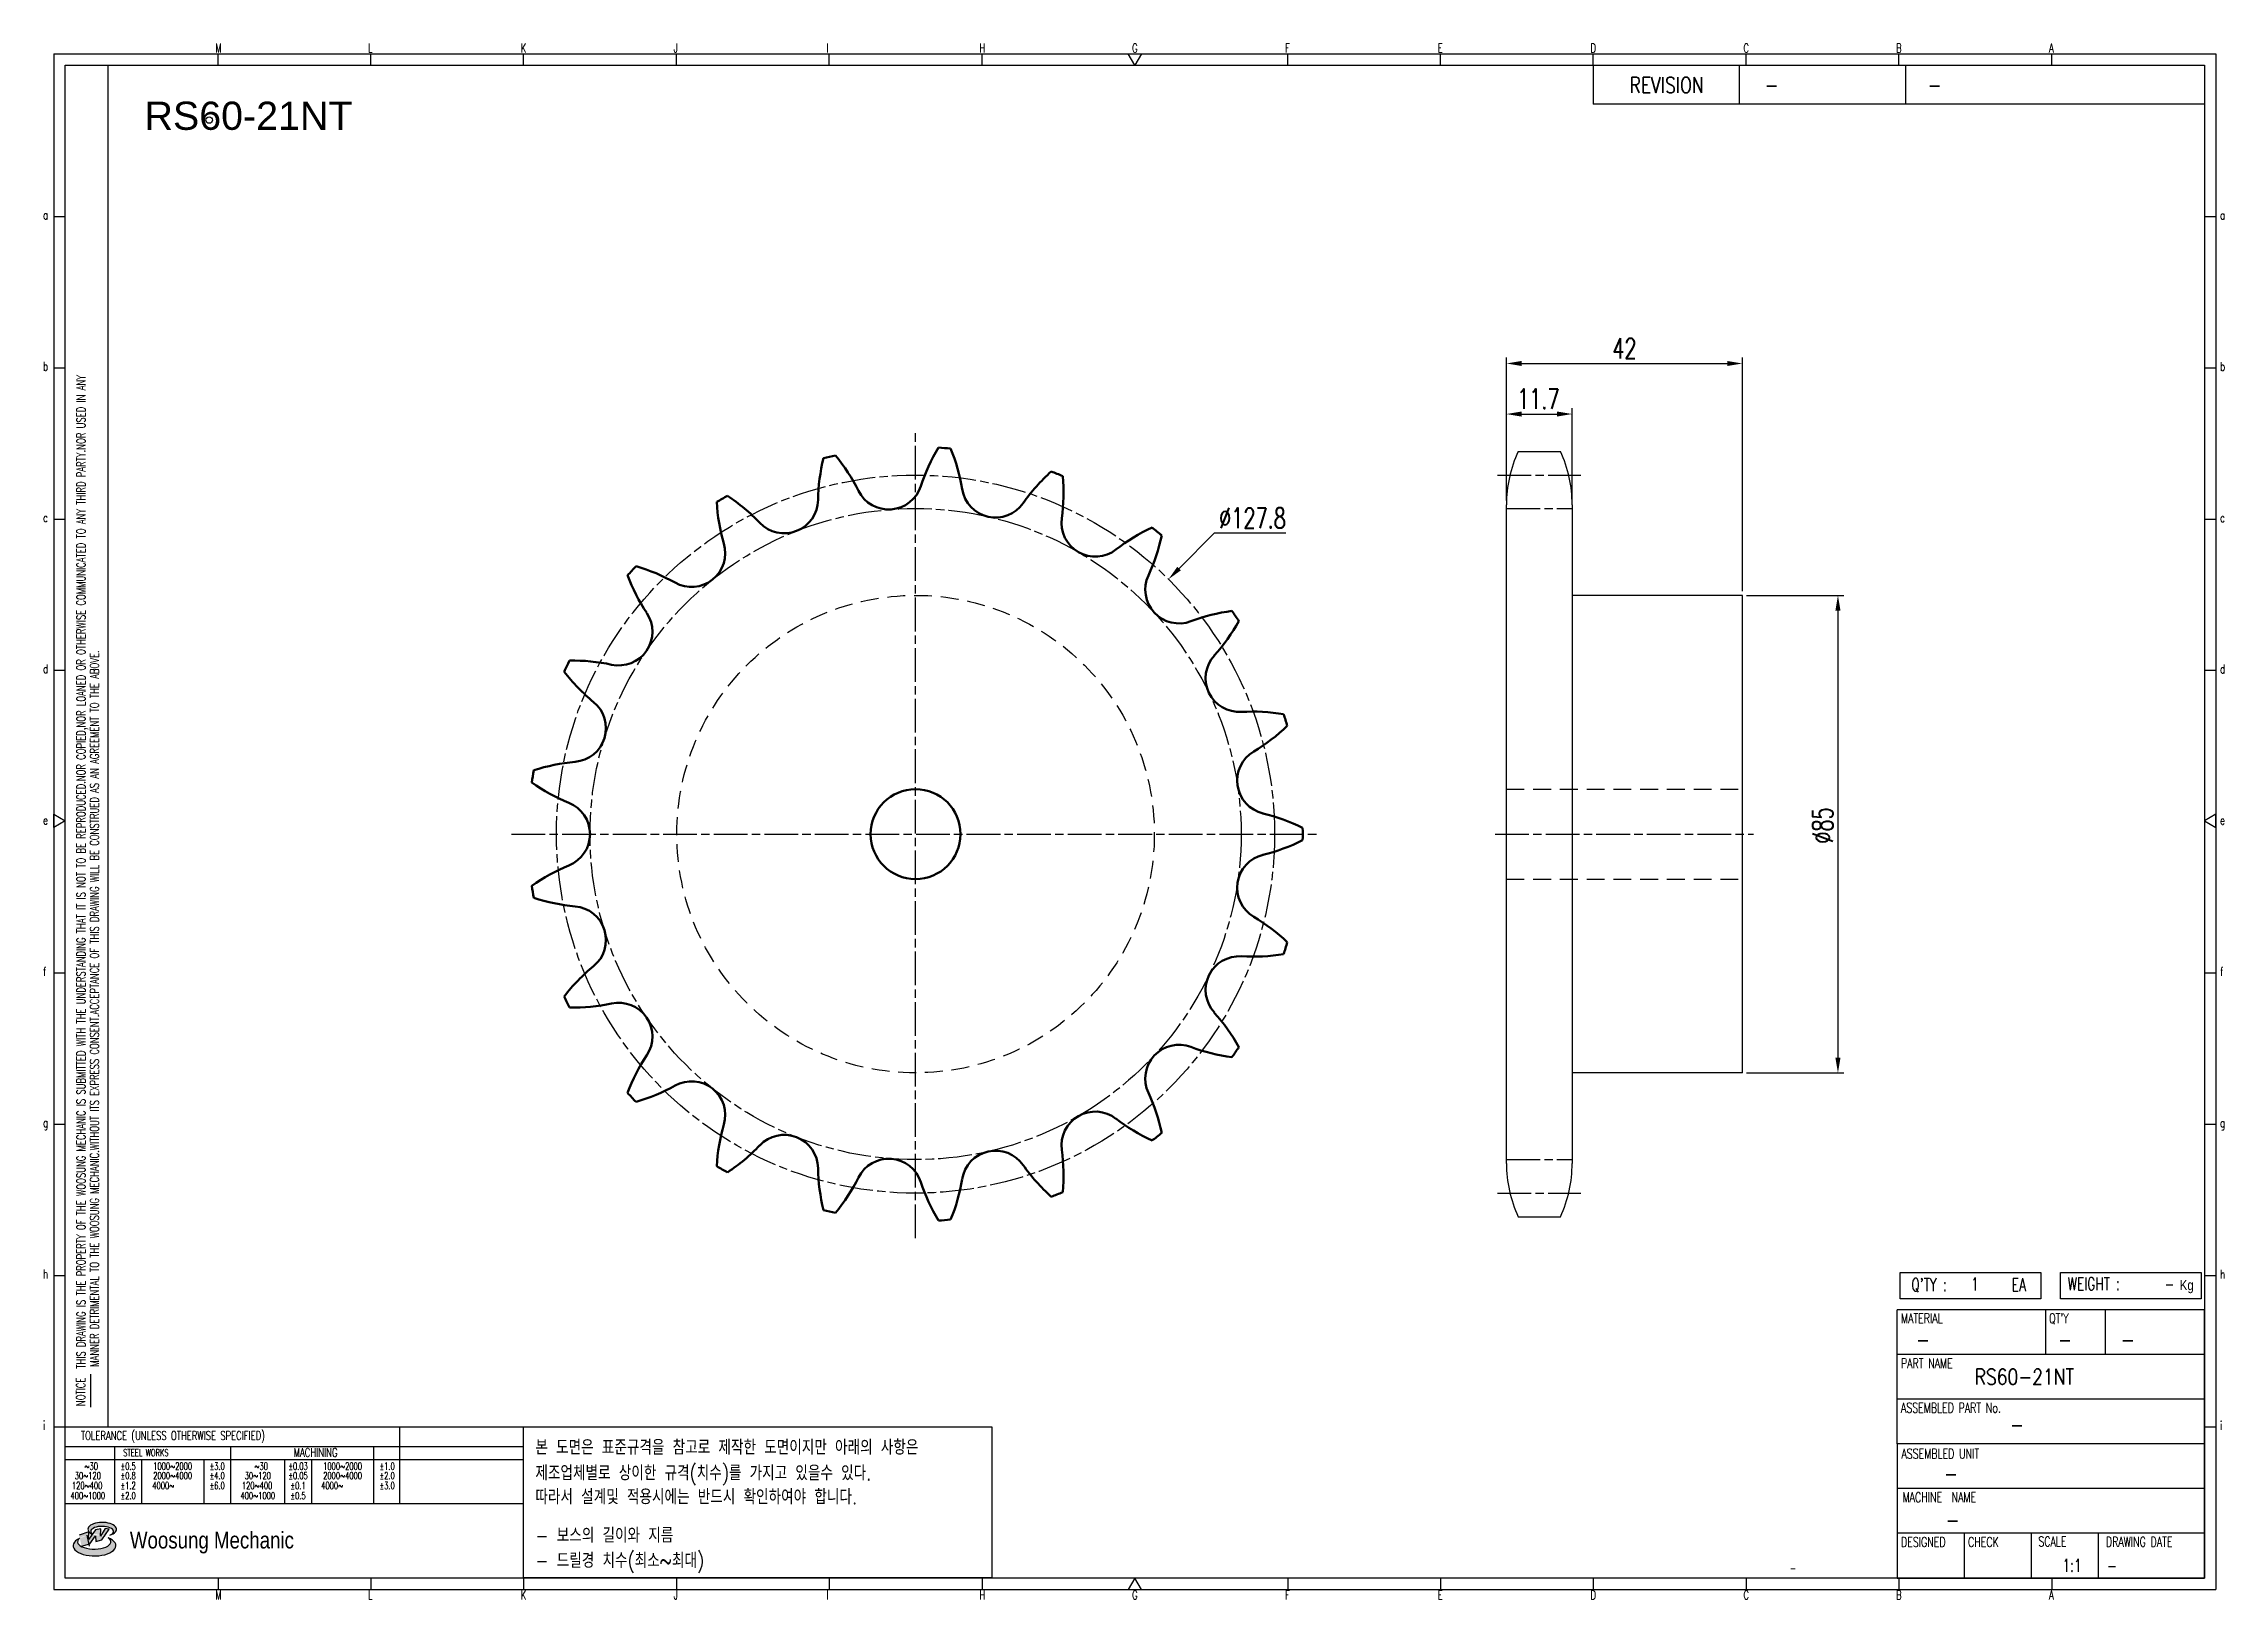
# Model space of a CAD drawing. Header units: millimetres. Extents: x 24105 to 24493, y 30 to 307.
import ezdxf
from ezdxf.enums import TextEntityAlignment as Align

# ---------------------------------------------------------------- set-up
doc = ezdxf.new("R2010")
doc.units = ezdxf.units.MM
for name, pattern in [('AM_ISO08W050', [18, 12, -1.5, 3, -1.5]), ('AM_ISO08W050x2', [9, 6, -0.75, 1.5, -0.75]), ('HIDDEN', [9.525, 6.35, -3.175])]:
    doc.linetypes.add(name, pattern=pattern)
for name, color, linetype, lineweight in [('AM_0N', 7, 'Continuous', 50), ('AM_7', 4, 'AM_ISO08W050', 25), ('AM_7N', 4, 'AM_ISO08W050', 25)]:
    doc.layers.add(name, color=color, linetype=linetype, lineweight=lineweight)
for name, color, linetype in [('HL', 2, 'HIDDEN'), ('S-DIM', 7, 'Continuous'), ('TITLE', 7, 'Continuous'), ('도면레이아웃', 7, 'Continuous')]:
    doc.layers.add(name, color=color, linetype=linetype)
doc.styles.add('HAN', font='ROMANS.shx', dxfattribs={"width": 0.7, "bigfont": 'whgtxt.shx'})
doc.styles.add('HKD_ST2', font='romans.shx', dxfattribs={"width": 0.7, "height": 4, "bigfont": '@extfont2.shx'})
doc.styles.add('HSG', font='SIMPLEX.shx', dxfattribs={"width": 0.7, "bigfont": 'HSG.shx'})
doc.styles.add('ROMANS', font='romans.shx', dxfattribs={"width": 0.7, "bigfont": 'whgtxt.shx'})
doc.styles.add('SLDTEXTSTYLE4', font='arial.ttf', dxfattribs={"width": 0.8})
doc.styles.get("Standard").update_dxf_attribs({"font": 'arial.ttf'})
doc.dimstyles.new('APP6', dxfattribs={"dimscale": 1.5, "dimtxt": 2.4, "dimasz": 1.8, "dimexe": 0.7, "dimexo": 0.5, "dimgap": 0.6, "dimtad": 1, "dimtoh": 1, "dimdec": 1, "dimrnd": 0.01, "dimzin": 9, "dimdsep": 46, "dimtxsty": 'HSG', "dimcen": 0, "dimclrd": 1, "dimclre": 1, "dimclrt": 256, "dimazin": 2, "dimtp": 1, "dimtm": 1, "dimtfac": 0.5, "dimtdec": 1, "dimtofl": 0, "dimtmove": 0, "dimatfit": 3, "dimfxl": 0, "dimtvp": 1, "dimtolj": 2, "dimlwd": -1, "dimlwe": -1, "dimarcsym": 0})

# ---------------------------------------------------------------- blocks, each defined once
blk = doc.blocks.new('SUYWSHJH')
at = {"layer": '도면레이아웃'}
h = blk.add_hatch(color=10, dxfattribs=at)
h.paths.add_polyline_path([(1.544, 35.177), (1.554, 34.966), (1.779, 35.034), (2.054, 35.422), (1.908, 35.446), (1.728, 35.167), (1.741, 35.439), (1.547, 35.405), (1.292, 35.041), (1.295, 35.33), (0.943, 35.208), (1.03, 34.8), (1.336, 34.885)])
edge = h.paths.add_edge_path()
edge.add_ellipse((1.795, 35.421), major_axis=(-0.53, 0), ratio=0.487785, start_angle=122.36065, end_angle=403.39574)
edge.add_line((1.411, 35.244), (1.419, 35.261))
edge.add_ellipse((1.798, 35.344), major_axis=(-0.423, 0), ratio=0.444396, start_angle=131.58977, end_angle=386.19408, ccw=False)
edge = h.paths.add_edge_path()
edge.add_ellipse((1.512, 34.815), major_axis=(-0.793, 0), ratio=0.480113, start_angle=314.67633, end_angle=590.85213)
edge.add_ellipse((1.501, 34.958), major_axis=(-0.62, 0), ratio=0.43311, start_angle=331.7024, end_angle=574.42495, ccw=False)
for p, q in [((0, 90.118), (80.15, 90.118)), ((0, 90.118), (0, 33.191)), ((6.089, 89.693), (6.089, 90.118)), ((11.753, 89.693), (11.753, 90.118)), ((17.418, 89.693), (17.418, 90.118)), ((23.082, 89.693), (23.082, 90.118)), ((28.746, 89.693), (28.746, 90.118)), ((34.411, 89.693), (34.411, 90.118)), ((45.739, 89.693), (45.739, 90.118)), ((51.404, 89.693), (51.404, 90.118)), ((57.068, 89.693), (57.068, 90.118)), ((62.732, 89.693), (62.732, 90.118)), ((68.397, 89.693), (68.397, 90.118)), ((74.061, 89.693), (74.061, 90.118)), ((80.15, 90.118), (80.15, 33.191)), ((0, 84.085), (0.425, 84.085)), ((79.725, 84.085), (80.15, 84.085)), ((0, 78.478), (0.425, 78.478)), ((79.725, 78.478), (80.15, 78.478)), ((0, 72.87), (0.425, 72.87)), ((79.725, 72.87), (80.15, 72.87)), ((0, 67.262), (0.425, 67.262)), ((79.725, 67.262), (80.15, 67.262)), ((0, 56.047), (0.425, 56.047)), ((79.725, 56.047), (80.15, 56.047)), ((0, 50.439), (0.425, 50.439)), ((79.725, 50.439), (80.15, 50.439)), ((0, 44.832), (0.425, 44.832)), ((79.725, 44.832), (80.15, 44.832)), ((1.377, 39.947), (1.377, 41.174)), ((0, 39.224), (0.425, 39.224)), ((79.725, 39.224), (80.15, 39.224)), ((0, 33.191), (80.15, 33.191)), ((6.089, 33.616), (6.089, 33.191)), ((11.753, 33.616), (11.753, 33.191)), ((17.418, 33.616), (17.418, 33.191)), ((23.082, 33.616), (23.082, 33.191)), ((28.746, 33.616), (28.746, 33.191)), ((34.411, 33.616), (34.411, 33.191)), ((45.739, 33.616), (45.739, 33.191)), ((51.404, 33.616), (51.404, 33.191)), ((57.068, 33.616), (57.068, 33.191)), ((62.732, 33.616), (62.732, 33.191)), ((68.397, 33.616), (68.397, 33.191)), ((74.061, 33.616), (74.061, 33.191))]:
    blk.add_line(p, q)
at = {"color": 2}
for p, q in [((2.017, 39.224), (2.017, 89.693)), ((0.425, 39.224), (17.418, 39.224)), ((12.816, 39.224), (12.816, 36.382)), ((17.418, 33.616), (17.418, 39.224)), ((0.425, 38.487), (17.418, 38.487)), ((0.425, 38.012), (17.418, 38.012)), ((2.257, 38.487), (2.257, 36.382)), ((3.257, 38.012), (3.257, 36.382)), ((5.557, 38.012), (5.557, 36.382)), ((6.557, 38.5), (6.557, 36.382)), ((8.557, 38.012), (8.557, 36.382)), ((9.557, 38.026), (9.557, 36.382)), ((11.857, 38.487), (11.857, 36.382)), ((0.425, 36.382), (17.418, 36.382))]:
    blk.add_line(p, q, dxfattribs=at)
at = {"color": 6, "ltscale": 0.5}
for p, q in [((57.068, 89.693), (57.068, 88.246)), ((62.47, 89.693), (62.47, 88.246)), ((68.635, 89.693), (68.635, 88.246)), ((79.725, 88.246), (57.068, 88.246)), ((68.336, 38.59), (68.336, 43.563)), ((79.725, 43.563), (68.336, 43.563)), ((73.827, 43.563), (73.827, 41.905)), ((76.037, 43.563), (76.037, 41.905)), ((79.725, 38.59), (79.725, 43.563)), ((79.725, 41.905), (68.336, 41.905)), ((79.725, 40.248), (68.336, 40.248)), ((68.336, 38.59), (68.336, 33.616)), ((79.725, 38.59), (68.336, 38.59)), ((79.725, 33.616), (79.725, 38.59)), ((79.725, 36.932), (68.336, 36.932)), ((79.725, 35.274), (68.336, 35.274)), ((70.822, 33.616), (70.822, 35.274)), ((73.309, 33.616), (73.309, 35.274)), ((75.796, 33.616), (75.796, 35.274)), ((68.336, 33.616), (79.725, 33.616))]:
    blk.add_line(p, q, dxfattribs=at)
for points in [[(40.075, 89.693), (39.83, 90.118), (40.32, 90.118)], [(0.425, 89.693), (79.725, 89.693), (79.725, 33.616), (0.425, 33.616)], [(0.425, 61.679), (0, 61.433), (0, 61.924)], [(79.725, 61.679), (80.15, 61.433), (80.15, 61.924)], [(40.075, 33.616), (39.83, 33.191), (40.32, 33.191)]]:
    blk.add_lwpolyline(points, close=True)
at = {"layer": 'TITLE', "color": 20}
for p, q in [((68.449, 43.961), (68.449, 44.936)), ((68.449, 44.936), (73.654, 44.936)), ((73.654, 44.936), (73.654, 43.961)), ((74.39, 43.961), (74.39, 44.936)), ((74.39, 44.936), (79.595, 44.936)), ((79.595, 44.936), (79.595, 43.961)), ((73.654, 43.961), (68.449, 43.961)), ((79.595, 43.961), (74.39, 43.961))]:
    blk.add_line(p, q, dxfattribs=at)
at = {"layer": '도면레이아웃'}
for p, q in [((1.295, 35.33), (0.943, 35.208)), ((1.03, 34.8), (1.336, 34.885)), ((1.224, 35.208), (1.311, 34.8)), ((1.224, 35.208), (1.224, 35.208)), ((1.547, 35.405), (1.292, 35.041)), ((1.292, 35.041), (1.295, 35.33)), ((1.336, 34.885), (1.544, 35.177)), ((1.419, 35.261), (1.411, 35.244)), ((1.544, 35.177), (1.554, 34.966)), ((1.741, 35.439), (1.547, 35.405)), ((1.554, 34.966), (1.779, 35.034)), ((1.908, 35.446), (1.728, 35.167)), ((1.728, 35.167), (1.741, 35.439)), ((1.779, 35.034), (2.054, 35.422)), ((2.054, 35.422), (1.908, 35.446))]:
    blk.add_line(p, q, dxfattribs=at)
for centre, major_axis, ratio, start_param, end_param in [((1.795, 35.421), (-0.53, 0), 0.487785, 2.135596, 7.040584), ((1.512, 34.815), (-0.793, 0), 0.480113, 5.492138, 10.312315), ((1.501, 34.958), (-0.62, 0), 0.43311, 5.789299, 10.025607), ((1.798, 35.344), (-0.423, 0), 0.444396, 2.296675, 6.740358)]:
    blk.add_ellipse(centre, major_axis=major_axis, ratio=ratio, start_param=start_param, end_param=end_param, dxfattribs=at)
at = {"color": 4, "style": 'HKD_ST2', "width": 0.7}
for s, p in [('M', (5.988, 90.164)), ('L', (11.652, 90.164)), ('K', (17.316, 90.164)), ('J', (22.981, 90.164)), ('I', (28.645, 90.164)), ('H', (34.309, 90.164)), ('G', (39.974, 90.164)), ('F', (45.638, 90.164)), ('E', (51.302, 90.164)), ('D', (56.967, 90.164)), ('C', (62.631, 90.164)), ('B', (68.295, 90.164)), ('A', (73.96, 90.164)), ('a', (-0.395, 83.976)), ('a', (80.305, 83.97)), ('b', (-0.395, 78.368)), ('b', (80.305, 78.362)), ('c', (-0.395, 72.76)), ('c', (80.305, 72.754)), ('d', (-0.395, 67.153)), ('d', (80.305, 67.147)), ('e', (-0.395, 61.545)), ('e', (80.305, 61.539)), ('f', (-0.395, 55.937)), ('f', (80.305, 55.931)), ('g', (-0.395, 50.33)), ('g', (80.305, 50.324)), ('h', (-0.395, 44.722)), ('h', (80.305, 44.716)), ('i', (-0.395, 39.114)), ('i', (80.305, 39.108)), ('M', (5.988, 32.824)), ('L', (11.652, 32.824)), ('K', (17.316, 32.824)), ('J', (22.981, 32.824)), ('I', (28.645, 32.824)), ('H', (34.309, 32.824)), ('G', (39.974, 32.824)), ('F', (45.638, 32.824)), ('E', (51.302, 32.824)), ('D', (56.967, 32.824)), ('C', (62.631, 32.824)), ('B', (68.295, 32.824)), ('A', (73.96, 32.824))]:
    blk.add_text(s, height=0.326, dxfattribs=at).set_placement(p)
for s, height, style, width, p in [('REVISION', 0.5806, 'HAN', 0.8, (58.415, 88.664)), ('-', 0.581, 'HAN', 0.8, (63.426, 88.664)), ('-', 0.581, 'HAN', 0.8, (69.468, 88.664)), ("Q'TY : ", 0.4746, 'HKD_ST2', 0.7, (68.857, 44.253)), ('1', 0.475, 'HKD_ST2', 0.7, (71.071, 44.275)), ('EA', 0.4746, 'HKD_ST2', 0.7, (72.578, 44.253)), ('WEIGHT : ', 0.4746, 'HKD_ST2', 0.7, (74.65, 44.286)), ('-', 0.581, 'HAN', 0.8, (69.029, 42.157)), ('-', 0.581, 'HAN', 0.8, (74.289, 42.157)), ('-', 0.581, 'HAN', 0.8, (76.623, 42.157)), ('-', 0.581, 'HAN', 0.8, (72.515, 39.013)), ('-', 0.581, 'HAN', 0.8, (70.067, 37.189)), ('-', 0.581, 'HAN', 0.8, (70.126, 35.48)), ('1:1', 0.4746, 'HKD_ST2', 0.7, (74.458, 33.848)), ('-', 0.475, 'HKD_ST2', 0.7, (76.112, 33.837))]:
    blk.add_text(s, height=height, dxfattribs=dict(style=style, width=width)).set_placement(p)
at = {"color": 6, "style": 'HKD_ST2', "width": 0.7}
for s, p in [(' THIS DRAWING IS THE PROPERTY OF THE WOOSUNG MECHANIC IS SUBMITTED WITH THE UNDERSTANDING THAT IT IS NOT TO BE REPRODUCED.NOR COPIED,NOR LOANED OR OTHERWISE COMMUNICATED TO ANY THIRD PARTY.NOR USED IN ANY', (1.173, 41.217)), ('MANNER DETRIMENTAL TO THE WOOSUNG MECHANIC.WITHOUT ITS EXPRESS CONSENT.ACCEPTANCE OF THIS DRAWING WILL BE CONSTRUED AS AN AGREEMENT TO THE ABOVE.', (1.672, 41.447))]:
    blk.add_text(s, height=0.326266, rotation=90, dxfattribs=at).set_placement(p)
at = {"style": 'HKD_ST2', "width": 0.7}
blk.add_text('-', height=0.475, dxfattribs=at).set_placement((78.613, 44.286), align=Align.RIGHT)
at = {"color": 4, "style": 'HKD_ST2', "width": 0.7}
for s, height, p in [('MATERIAL', 0.3651, (68.474, 43.425)), ("QT'Y", 0.3651, (73.965, 43.425)), ('PART NAME', 0.3651, (68.474, 41.756)), ('ASSEMBLED PART No.', 0.36511, (68.474, 40.109)), ('ASSEMBLED UNIT', 0.36511, (68.49, 38.408)), ('MACHINE  NAME', 0.36511, (68.532, 36.794)), ('DESIGNED', 0.3651, (68.474, 35.136)), ('CHECK', 0.3651, (70.961, 35.136)), ('SCALE', 0.3651, (73.566, 35.153)), ('DRAWING DATE', 0.36511, (76.071, 35.141))]:
    blk.add_text(s, height=height, dxfattribs=at).set_placement(p, align=Align.TOP_LEFT)
at = {"style": 'HKD_ST2', "width": 0.7}
blk.add_text('NOTICE', height=0.3263, rotation=90, dxfattribs=at).set_placement((1.163, 39.988))
for s, height, style, width, p in [('TOLERANCE (UNLESS OTHERWISE SPECIFIED)', 0.32627, 'HKD_ST2', 0.7, (4.417, 38.896)), ('-', 0.326, 'ROMANS', 0.65, (64.469, 33.975))]:
    blk.add_text(s, height=height, dxfattribs=dict(style=style, width=width)).set_placement(p, align=Align.MIDDLE_CENTER)
at = {"color": 4, "style": 'HKD_ST2', "width": 0.7}
for s, height, p in [('STEEL WORKS', 0.26101, (3.416, 38.268)), ('MACHINING', 0.3263, (9.707, 38.27)), ('%%P0.5', 0.261, (2.757, 37.762)), ('%%P0.8', 0.261, (2.757, 37.411)), ('%%P3.0', 0.261, (6.057, 37.762)), ('%%P4.0', 0.261, (6.057, 37.411)), ('%%P0.03', 0.261, (9.057, 37.762)), ('%%P0.05', 0.261, (9.057, 37.411)), ('%%P1.0', 0.261, (12.357, 37.762)), ('%%P2.0', 0.261, (12.357, 37.411)), ('%%P1.2', 0.261, (2.757, 37.045)), ('%%P2.0', 0.261, (2.757, 36.67)), ('%%P6.0', 0.261, (6.057, 37.045)), ('%%P0.1', 0.261, (9.057, 37.045)), ('%%P0.5', 0.261, (9.057, 36.67)), ('%%P3.0', 0.261, (12.357, 37.045))]:
    blk.add_text(s, height=height, dxfattribs=at).set_placement(p, align=Align.MIDDLE)
for s, height, p in [('30%%126120', 0.261, (1.263, 37.411)), ('%%12630', 0.261, (1.389, 37.762)), ('2000%%1264000', 0.26101, (4.407, 37.411)), ('1000%%1262000', 0.26101, (4.407, 37.762)), ('30%%126120', 0.261, (7.563, 37.411)), ('%%12630', 0.261, (7.689, 37.762)), ('2000%%1264000', 0.26101, (10.707, 37.411)), ('1000%%1262000', 0.26101, (10.707, 37.762)), ('400%%1261000', 0.26101, (1.263, 36.67)), ('120%%126400', 0.26101, (1.237, 37.045)), ('4000%%126', 0.261, (4.061, 37.045)), ('400%%1261000', 0.26101, (7.563, 36.67)), ('120%%126400', 0.26101, (7.537, 37.045)), ('4000%%126', 0.261, (10.321, 37.045))]:
    blk.add_text(s, height=height, dxfattribs=at).set_placement(p, align=Align.MIDDLE_CENTER)
at = {"color": 1, "style": 'SLDTEXTSTYLE4', "width": 0.8}
blk.add_text('Woosung Mechanic', height=0.61957, dxfattribs=at).set_placement((2.822, 34.711))
at = {"layer": 'TITLE', "width": 0.8}
blk.add_text('Kg', height=0.3789, dxfattribs=at).set_placement((78.807, 44.286))
blk = doc.blocks.new('*D2')
at = {"layer": 'Defpoints', "color": 0, "transparency": 16777216}
for p in [(24305.13, 211.47), (24215.1, 120.75)]:
    blk.add_point(p, dxfattribs=at)
at = {"layer": 'S-DIM', "color": 1, "transparency": 16777216}
for p, q in [((24313.25, 219.66), (24307.03, 213.39)), ((24326.03, 219.66), (24313.25, 219.66))]:
    blk.add_line(p, q, dxfattribs=at)
blk.add_solid([(24306.71, 213.71), (24307.35, 213.07), (24305.13, 211.47)], dxfattribs=at)
at = {"layer": 'S-DIM', "transparency": 16777216, "insert": (24320.09, 222.36), "char_height": 3.6, "attachment_point": 5, "style": 'HSG'}
blk.add_mtext('\\A2;∅127.8', dxfattribs=at)
blk = doc.blocks.new('*D3')
at = {"layer": 'Defpoints', "color": 0, "transparency": 16777216}
for p in [(24376.99, 240.88), (24365.29, 224.73), (24376.99, 224.73)]:
    blk.add_point(p, dxfattribs=at)
at = {"layer": 'S-DIM', "color": 1, "transparency": 16777216}
for p, q in [((24365.29, 225.48), (24365.29, 241.93)), ((24367.99, 240.88), (24374.29, 240.88)), ((24376.99, 225.48), (24376.99, 241.93))]:
    blk.add_line(p, q, dxfattribs=at)
for points in [[(24367.99, 241.33), (24367.99, 240.43), (24365.29, 240.88)], [(24374.29, 241.33), (24374.29, 240.43), (24376.99, 240.88)]]:
    blk.add_solid(points, dxfattribs=at)
at = {"layer": 'S-DIM', "transparency": 16777216, "insert": (24370.96, 243.58), "char_height": 3.6, "attachment_point": 5, "style": 'HSG'}
blk.add_mtext('\\A2;11.7', dxfattribs=at)
blk = doc.blocks.new('*D4')
at = {"layer": 'Defpoints', "color": 0, "transparency": 16777216}
for p in [(24407.29, 249.88), (24365.29, 224.73), (24407.29, 208.61)]:
    blk.add_point(p, dxfattribs=at)
at = {"layer": 'S-DIM', "color": 1, "transparency": 16777216}
for p, q in [((24365.29, 225.48), (24365.29, 250.93)), ((24367.99, 249.88), (24404.59, 249.88)), ((24407.29, 209.36), (24407.29, 250.93))]:
    blk.add_line(p, q, dxfattribs=at)
for points in [[(24367.99, 250.33), (24367.99, 249.43), (24365.29, 249.88)], [(24404.59, 250.33), (24404.59, 249.43), (24407.29, 249.88)]]:
    blk.add_solid(points, dxfattribs=at)
at = {"layer": 'S-DIM', "transparency": 16777216, "insert": (24386.29, 252.58), "char_height": 3.6, "attachment_point": 5, "style": 'HSG'}
blk.add_mtext('\\A2;42', dxfattribs=at)
blk = doc.blocks.new('*D5')
at = {"layer": 'Defpoints', "color": 0, "transparency": 16777216}
for p in [(24407.29, 208.61), (24407.29, 123.61), (24424.3, 123.61)]:
    blk.add_point(p, dxfattribs=at)
at = {"layer": 'S-DIM', "color": 1, "transparency": 16777216}
for p, q in [((24408.04, 208.61), (24425.35, 208.61)), ((24424.3, 205.91), (24424.3, 126.31)), ((24408.04, 123.61), (24425.35, 123.61))]:
    blk.add_line(p, q, dxfattribs=at)
for points in [[(24423.85, 205.91), (24424.75, 205.91), (24424.3, 208.61)], [(24423.85, 126.31), (24424.75, 126.31), (24424.3, 123.61)]]:
    blk.add_solid(points, dxfattribs=at)
at = {"layer": 'S-DIM', "transparency": 16777216, "insert": (24421.6, 167.64), "char_height": 3.6, "attachment_point": 5, "rotation": 90, "style": 'HSG'}
blk.add_mtext('\\A2;%%c85', dxfattribs=at)

msp = doc.modelspace()

# ---------------------------------------------------------------- linework, layer by layer
for p, q in [((24367.37, 234.23), (24374.9, 234.23)), ((24365.29, 107.5), (24365.29, 224.73)), ((24376.99, 224.73), (24376.99, 107.5)), ((24407.29, 208.61), (24376.99, 208.61)), ((24407.29, 123.61), (24407.29, 208.61)), ((24407.29, 123.61), (24376.99, 123.61)), ((24367.37, 98), (24374.9, 98))]:
    msp.add_line(p, q)
at = {"color": 4}
msp.add_lwpolyline([(24190.34, 60.62), (24273.71, 60.62), (24273.71, 33.7), (24190.34, 33.7)], close=True, dxfattribs=at)
msp.add_circle((24134.38, 293.22), 0.58)
for centre, start, end in [((24387.99, 224.73), 155.2599, 180), ((24354.29, 224.73), 0, 24.7401), ((24387.99, 107.5), 180, 204.7401), ((24354.29, 107.5), 335.2599, 0)]:
    msp.add_arc(centre, 22.7, start, end)
at = {"layer": 'AM_0N'}
msp.add_circle((24260.11, 166.11), 8, dxfattribs=at)
for centre, radius, start, end in [((24275.63, 225.17), 32.87, 166.1524, 179.2857), ((24260.11, 166.11), 68.91, 101.9435, 103.7708), ((24220.51, 212.59), 32.87, 26.4286, 39.5619), ((24292.35, 217.98), 32.87, 149.0095, 162.1429), ((24260.11, 166.11), 68.91, 84.8006, 86.628), ((24235.97, 222.2), 32.87, 9.2857, 22.4191), ((24306.2, 206.17), 32.87, 131.8667, 145), ((24260.11, 166.11), 68.91, 67.6578, 69.4851), ((24253.58, 226.82), 32.87, 352.1429, 5.2762), ((24260.11, 166.11), 68.91, 119.0863, 120.9137), ((24257.53, 227.12), 32.87, 183.2952, 196.4286), ((24208.57, 198.85), 32.87, 43.5714, 56.7048), ((24236.74, 225.66), 6.01, 223.5714, 359.2857), ((24255.33, 229.9), 6.01, 206.4286, 342.1429), ((24274.35, 228.47), 6.01, 189.2857, 325), ((24292.1, 221.51), 6.01, 172.1429, 307.8571), ((24220.23, 216.12), 6.01, 240.7143, 16.4286), ((24315.96, 190.81), 32.87, 114.7238, 127.8571), ((24271.76, 226.05), 32.87, 335, 348.1333), ((24260.11, 166.11), 68.91, 50.5149, 52.3422), ((24260.11, 166.11), 68.91, 136.2292, 138.0565), ((24201.21, 182.21), 32.87, 60.7143, 73.8476), ((24239.66, 223.65), 32.87, 200.4381, 213.5714), ((24307.01, 209.62), 6.01, 155, 290.7143), ((24320.76, 173.25), 32.87, 97.5809, 110.7143), ((24260.11, 166.11), 68.91, 33.372, 35.1994), ((24207.26, 202.14), 6.01, 257.8571, 33.5714), ((24288.91, 219.96), 32.87, 317.8571, 330.9905), ((24260.11, 166.11), 68.91, 153.372, 155.1994), ((24223.61, 215.06), 32.87, 217.5809, 230.7143), ((24199.08, 164.13), 32.87, 77.8571, 90.9905), ((24317.75, 193.87), 6.01, 137.8571, 273.5714), ((24198.99, 184.97), 6.01, 275, 50.7143), ((24320.17, 155.05), 32.87, 80.4381, 93.5714), ((24260.11, 166.11), 68.91, 16.2292, 18.0565), ((24303.51, 209.08), 32.87, 300.7143, 313.8476), ((24202.38, 146.23), 32.87, 95, 108.1333), ((24323.37, 175.64), 6.01, 120.7143, 256.4286), ((24260.11, 166.11), 68.91, 170.5149, 172.3422), ((24210.8, 202.13), 32.87, 234.7238, 247.8571), ((24196.15, 166.11), 6.01, 292.1429, 67.8571), ((24314.24, 137.84), 32.87, 63.2952, 76.4286), ((24260.11, 166.11), 68.91, 359.0863, 0.9137), ((24314.24, 194.38), 32.87, 283.5714, 296.7048), ((24210.8, 130.09), 32.87, 112.1429, 125.2762), ((24323.37, 156.58), 6.01, 103.5714, 239.2857), ((24260.11, 166.11), 68.91, 187.6578, 189.4851), ((24202.38, 185.99), 32.87, 251.8667, 265), ((24198.99, 147.26), 6.01, 309.2857, 85), ((24303.51, 123.15), 32.87, 46.1524, 59.2857), ((24317.75, 138.36), 6.01, 86.4286, 222.1429), ((24320.17, 177.17), 32.87, 266.4286, 279.5619), ((24260.11, 166.11), 68.91, 341.9435, 343.7708), ((24223.61, 117.16), 32.87, 129.2857, 142.4191), ((24260.11, 166.11), 68.91, 204.8006, 206.628), ((24199.08, 168.09), 32.87, 269.0095, 282.1429), ((24207.26, 130.08), 6.01, 326.4286, 102.1429), ((24288.91, 112.26), 32.87, 29.0095, 42.1429), ((24307.01, 122.6), 6.01, 69.2857, 205), ((24320.76, 158.97), 32.87, 249.2857, 262.4191), ((24260.11, 166.11), 68.91, 324.8006, 326.628), ((24239.66, 108.57), 32.87, 146.4286, 159.5619), ((24201.21, 150.02), 32.87, 286.1524, 299.2857), ((24220.23, 116.1), 6.01, 343.5714, 119.2857), ((24260.11, 166.11), 68.91, 221.9435, 223.7708), ((24292.1, 110.71), 6.01, 52.1429, 187.8571), ((24271.76, 106.17), 32.87, 11.8667, 25), ((24257.53, 105.1), 32.87, 163.5714, 176.7048), ((24236.74, 106.56), 6.01, 0.7143, 136.4286), ((24315.96, 141.42), 32.87, 232.1429, 245.2762), ((24260.11, 166.11), 68.91, 307.6578, 309.4851), ((24208.57, 133.37), 32.87, 303.2952, 316.4286), ((24274.35, 103.75), 6.01, 35, 170.7143), ((24253.58, 105.4), 32.87, 354.7238, 7.8571), ((24260.11, 166.11), 68.91, 239.0863, 240.9137), ((24275.63, 107.05), 32.87, 180.7143, 193.8476), ((24220.51, 119.63), 32.87, 320.4381, 333.5714), ((24255.33, 102.32), 6.01, 17.8571, 153.5714), ((24306.2, 126.05), 32.87, 215, 228.1333), ((24292.35, 114.25), 32.87, 197.8571, 210.9905), ((24235.97, 110.02), 32.87, 337.5809, 350.7143), ((24260.11, 166.11), 68.91, 290.5149, 292.3422), ((24260.11, 166.11), 68.91, 256.2292, 258.0565), ((24260.11, 166.11), 68.91, 273.372, 275.1994)]:
    msp.add_arc(centre, radius, start, end, dxfattribs=at)
at = {"layer": 'AM_7', "linetype": 'AM_ISO08W050x2'}
msp.add_circle((24260.11, 166.11), 63.91, dxfattribs=at)
at = {"layer": 'AM_7N', "linetype": 'AM_ISO08W050x2'}
for p, q in [((24260.11, 94.2), (24260.11, 238.02)), ((24363.72, 230.02), (24378.55, 230.02)), ((24365.29, 224.06), (24376.99, 224.06)), ((24188.2, 166.11), (24332.02, 166.11)), ((24363.29, 166.11), (24409.29, 166.11)), ((24365.29, 108.16), (24376.99, 108.16)), ((24363.72, 102.2), (24378.55, 102.2))]:
    msp.add_line(p, q, dxfattribs=at)
msp.add_circle((24260.11, 166.11), 57.95, dxfattribs=at)
at = {"layer": 'HL', "ltscale": 0.5}
for p, q in [((24365.29, 174.11), (24407.29, 174.11)), ((24365.29, 158.11), (24407.29, 158.11))]:
    msp.add_line(p, q, dxfattribs=at)
msp.add_circle((24260.11, 166.11), 42.5, dxfattribs=at)

# ---------------------------------------------------------------- block references
at = {"xscale": 4.802204376507272, "yscale": 4.802204376507272, "zscale": 4.802204376507272}
msp.add_blockref('SUYWSHJH', (24106.7, -127.74), dxfattribs=at)

# ---------------------------------------------------------------- texts
at = {"color": 2}
msp.add_text('RS60-21NT', height=5.018, dxfattribs=at).set_placement((24122.86, 291.47))
at = {"style": 'HAN', "width": 0.8}
msp.add_text('RS60-21NT', height=2.788, dxfattribs=at).set_placement((24448.65, 68.12))
at = {"color": 4, "style": 'HAN', "width": 0.8}
for s, p in [('본 도면은 표준규격을 참고로 제작한 도면이지만 아래의 사항은', (24192.43, 55.64)), ('제조업체별로 상이한 규격(치수)를 가지고 있을수 있다.', (24192.43, 51.07)), ('따라서 설계및 적용시에는 반드시 확인하여야 합니다.', (24192.43, 46.82)), ('- 보스의 길이와 지름', (24192.43, 39.98)), ('- 드릴경 치수(최소~최대)', (24192.43, 35.49))]:
    msp.add_text(s, height=2.6381, dxfattribs=at).set_placement(p)

# ---------------------------------------------------------------- dimensions: what is measured, and where the dimension line sits
at = {"layer": 'S-DIM', "color": 1}
dim = msp.add_linear_dim(base=(24407.29, 249.88), p1=(24365.29, 224.73), p2=(24407.29, 208.61), dimstyle='APP6', dxfattribs=at)
dim.commit()
dim.dimension.update_dxf_attribs({"geometry": '*D4', "text_midpoint": (24386.29, 252.58)})
dim = msp.add_linear_dim(base=(24376.99, 240.88), p1=(24365.29, 224.73), p2=(24376.99, 224.73), dimstyle='APP6', dxfattribs=at)
dim.commit()
dim.dimension.update_dxf_attribs({"geometry": '*D3', "text_midpoint": (24370.96, 240.88), "dimtype": 128})
dim = msp.add_diameter_dim_2p(p1=(24215.1, 120.75), p2=(24305.13, 211.47), dimstyle='APP6', dxfattribs=at)
dim.commit()
dim.dimension.update_dxf_attribs({"geometry": '*D2', "text_midpoint": (24320.09, 219.66), "dimtype": 131})
dim = msp.add_linear_dim(base=(24424.3, 123.61), p1=(24407.29, 208.61), p2=(24407.29, 123.61), angle=90, text='%%c<>', dimstyle='APP6', dxfattribs=at)
dim.commit()
dim.dimension.update_dxf_attribs({"geometry": '*D5', "text_midpoint": (24424.3, 167.64), "dimtype": 128})

doc.saveas('drawing.dxf')
